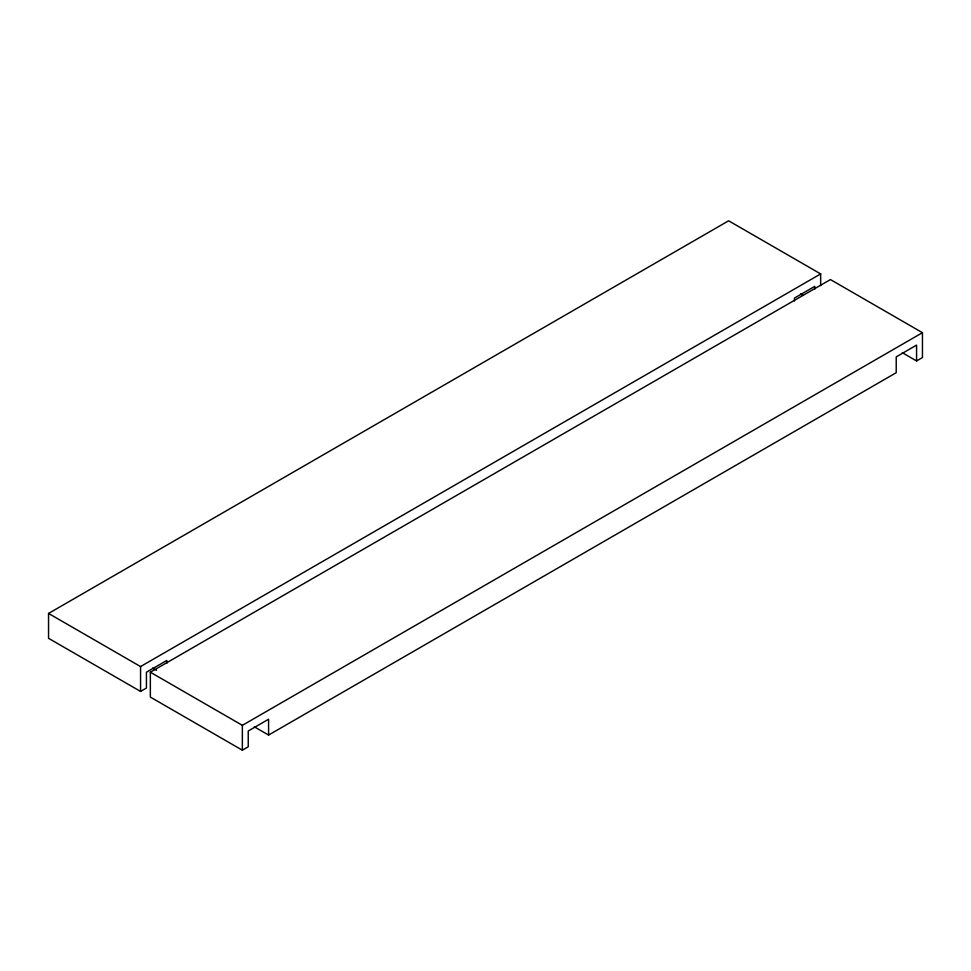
<?xml version="1.0" encoding="UTF-8"?>
<svg xmlns="http://www.w3.org/2000/svg" width="971" height="971" viewBox="0 0 971 971"><rect width="100%" height="100%" fill="white"/><g stroke="black" fill="none" stroke-linecap="round" stroke-linejoin="round"><path stroke-width="1.46" d="M166.794 663.339L166.794 660.462L146.439 672.211L146.439 688.038L140.564 691.425L48.55 638.311L48.55 613.441L728.638 220.793L820.653 273.919L820.653 285.62M48.55 613.441L140.564 666.567L820.653 273.919M254.341 726.83L268.591 735.059L268.591 719.232L248.236 730.993L248.236 746.808L242.362 750.207L150.347 697.081L150.347 672.211L830.436 279.575L922.45 332.689L922.45 357.559L916.575 360.945L902.326 352.716M150.347 672.211L242.362 725.337L922.45 332.689M268.591 735.059L896.221 372.706L896.221 356.879L916.575 345.118L916.575 360.945M800.529 293.946L803.114 295.439M152.532 668.06L156.428 670.306M814.778 289.224L814.778 286.348L794.424 298.109L794.424 300.986M242.362 725.337L242.362 750.207M140.564 666.567L140.564 691.425"/></g></svg>
